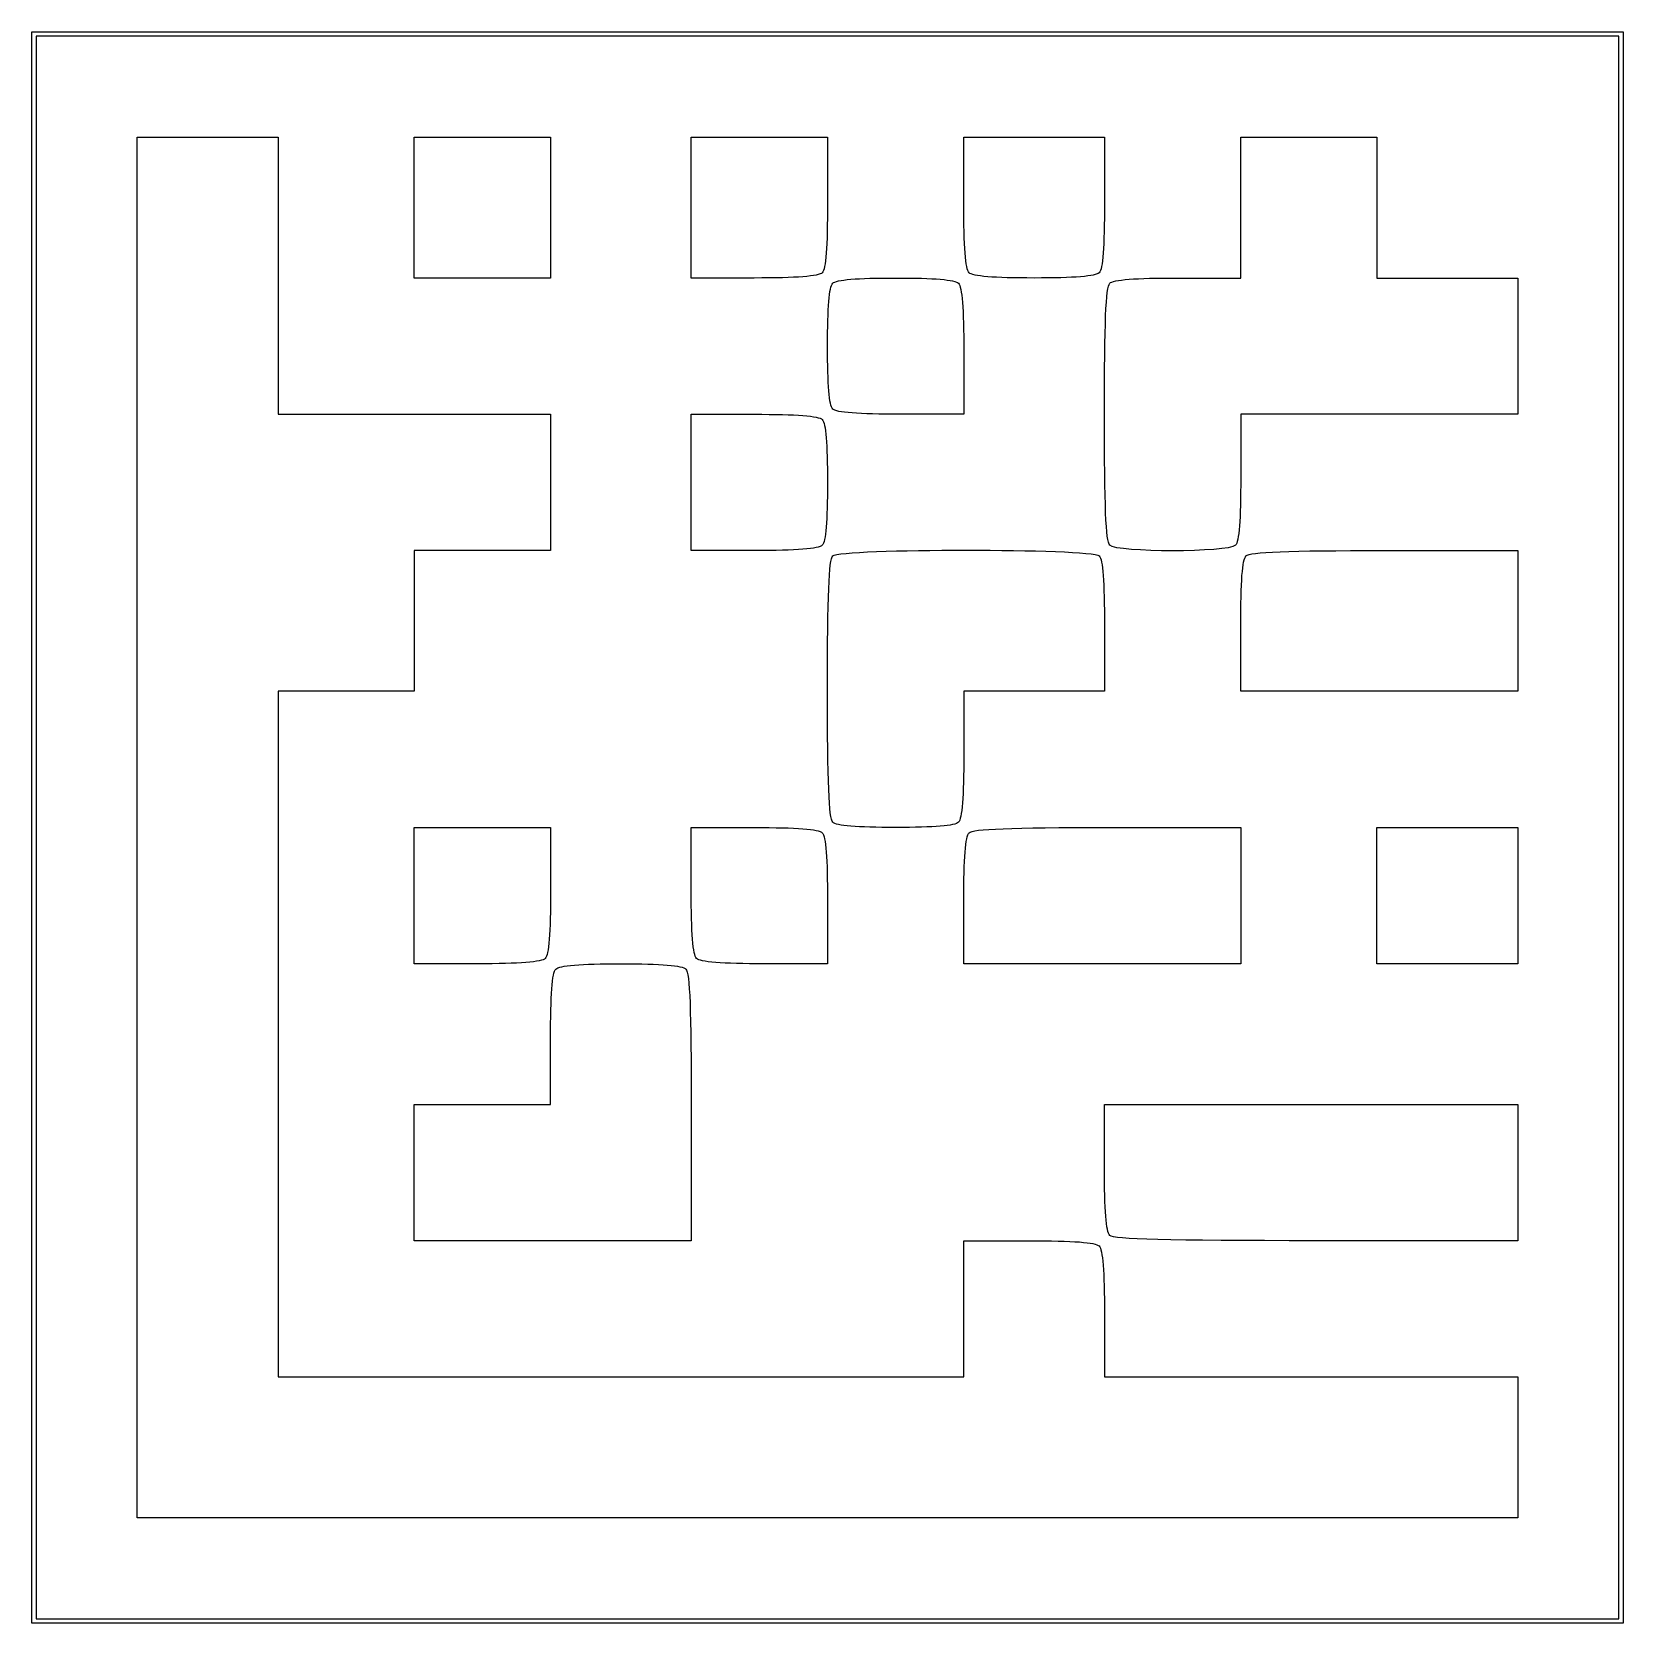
# Model space of a CAD drawing. Extents: x 0 to 128, y 0 to 128.
import ezdxf

# ---------------------------------------------------------------- set-up
doc = ezdxf.new("R2010")
doc.units = 0
doc.layers.get('0').update_dxf_attribs({"linetype": 'CONTINUOUS'})

msp = doc.modelspace()

# ---------------------------------------------------------------- linework, layer by layer
at = {"color": 7}
for p, q in [((0, 63.852777), (0, 127.705555)), ((0, 127.705555), (63.852777, 127.705555)), ((63.852777, 127.705555), (127.705555, 127.705555)), ((127.705555, 127.705555), (127.705555, 63.852777)), ((63.852777, 127.352777), (0.352777, 127.352777)), ((0.352777, 127.352777), (0.352777, 63.852777)), ((127.352777, 127.352777), (63.852777, 127.352777)), ((127.352777, 63.852777), (127.352777, 127.352777)), ((8.466666, 63.852777), (8.466666, 119.238889)), ((8.466666, 119.238889), (14.111111, 119.238889)), ((14.111111, 119.238889), (19.755555, 119.238889)), ((19.755555, 119.238889), (19.755555, 108.126389)), ((30.691666, 113.594445), (30.691666, 119.238889)), ((30.691666, 119.238889), (36.159723, 119.238889)), ((36.159723, 119.238889), (41.627777, 119.238889)), ((41.627777, 119.238889), (41.627777, 113.594445)), ((52.916666, 113.594445), (52.916666, 119.238889)), ((52.916666, 119.238889), (58.384723, 119.238889)), ((58.384723, 119.238889), (63.852777, 119.238889)), ((63.852777, 119.238889), (63.852777, 114.017777)), ((74.788889, 114.017777), (74.788889, 119.238889)), ((74.788889, 119.238889), (80.433334, 119.238889)), ((80.433334, 119.238889), (86.077777, 119.238889)), ((86.077777, 119.238889), (86.077777, 114.017777)), ((97.013889, 113.594445), (97.013889, 119.238889)), ((97.013889, 119.238889), (102.481945, 119.238889)), ((102.481945, 119.238889), (107.95, 119.238889)), ((107.95, 119.238889), (107.95, 113.594445)), ((30.691666, 107.95), (30.691666, 113.594445)), ((30.691666, 113.594445), (30.691666, 113.594445)), ((41.627777, 113.594445), (41.627777, 107.95)), ((52.916666, 107.95), (52.916666, 113.594445)), ((52.916666, 113.594445), (52.916666, 113.594445)), ((97.013889, 107.95), (97.013889, 113.594445)), ((107.95, 113.594445), (107.95, 107.95)), ((19.755555, 108.126389), (19.755555, 97.013889)), ((36.159723, 107.95), (30.691666, 107.95)), ((41.627777, 107.95), (36.159723, 107.95)), ((57.961389, 107.95), (52.916666, 107.95)), ((75.212223, 108.373334), (75.212223, 108.373334)), ((91.969166, 107.95), (97.013889, 107.95)), ((107.95, 107.95), (113.594445, 107.95)), ((113.594445, 107.95), (119.238889, 107.95)), ((119.238889, 107.95), (119.238889, 102.481945)), ((119.238889, 102.481945), (119.238889, 97.013889)), ((74.788889, 102.058611), (74.788889, 97.013889)), ((64.276111, 97.437222), (64.276111, 97.437222)), ((19.755555, 97.013889), (30.691666, 97.013889)), ((30.691666, 97.013889), (41.627777, 97.013889)), ((41.627777, 97.013889), (41.627777, 91.545834)), ((52.916666, 91.545834), (52.916666, 97.013889)), ((52.916666, 97.013889), (57.961389, 97.013889)), ((74.788889, 97.013889), (69.744166, 97.013889)), ((108.126389, 97.013889), (97.013889, 97.013889)), ((97.013889, 97.013889), (97.013889, 91.969166)), ((119.238889, 97.013889), (108.126389, 97.013889)), ((41.627777, 91.545834), (41.627777, 86.077777)), ((52.916666, 86.077777), (52.916666, 91.545834)), ((52.916666, 91.545834), (52.916666, 91.545834)), ((36.159723, 86.077777), (30.691666, 86.077777)), ((30.691666, 86.077777), (30.691666, 80.433334)), ((41.627777, 86.077777), (36.159723, 86.077777)), ((57.961389, 86.077777), (52.916666, 86.077777)), ((86.501111, 86.501111), (86.501111, 86.501111)), ((108.549723, 86.077777), (119.238889, 86.077777)), ((119.238889, 86.077777), (119.238889, 80.433334)), ((30.691666, 80.433334), (30.691666, 74.788889)), ((86.077777, 80.01), (86.077777, 74.788889)), ((97.013889, 74.788889), (97.013889, 80.01)), ((97.013889, 80.01), (97.013889, 80.01)), ((119.238889, 80.433334), (119.238889, 74.788889)), ((25.223611, 74.788889), (19.755555, 74.788889)), ((19.755555, 74.788889), (19.755555, 47.272222)), ((30.691666, 74.788889), (25.223611, 74.788889)), ((80.433334, 74.788889), (74.788889, 74.788889)), ((74.788889, 74.788889), (74.788889, 69.744166)), ((86.077777, 74.788889), (80.433334, 74.788889)), ((108.126389, 74.788889), (97.013889, 74.788889)), ((119.238889, 74.788889), (108.126389, 74.788889)), ((64.276111, 64.276111), (64.276111, 64.276111)), ((0, 0), (0, 63.852777)), ((0, 63.852777), (0, 63.852777)), ((0.352777, 63.852777), (0.352777, 0.352777)), ((8.466666, 8.466666), (8.466666, 63.852777)), ((8.466666, 63.852777), (8.466666, 63.852777)), ((30.691666, 58.384722), (30.691666, 63.852777)), ((30.691666, 63.852777), (36.159723, 63.852777)), ((36.159723, 63.852777), (41.627777, 63.852777)), ((41.627777, 63.852777), (41.627777, 58.808055)), ((52.916666, 58.808055), (52.916666, 63.852777)), ((52.916666, 63.852777), (57.961389, 63.852777)), ((86.324723, 63.852777), (97.013889, 63.852777)), ((97.013889, 63.852777), (97.013889, 58.384722)), ((107.95, 58.384722), (107.95, 63.852777)), ((107.95, 63.852777), (113.594445, 63.852777)), ((113.594445, 63.852777), (119.238889, 63.852777)), ((119.238889, 63.852777), (119.238889, 58.384722)), ((127.352777, 0.352777), (127.352777, 63.852777)), ((127.352777, 63.852777), (127.352777, 63.852777)), ((127.705555, 63.852777), (127.705555, 0)), ((30.691666, 52.916666), (30.691666, 58.384722)), ((30.691666, 58.384722), (30.691666, 58.384722)), ((63.852777, 57.961389), (63.852777, 52.916666)), ((74.788889, 52.916666), (74.788889, 57.961389)), ((74.788889, 57.961389), (74.788889, 57.961389)), ((97.013889, 58.384722), (97.013889, 52.916666)), ((107.95, 52.916666), (107.95, 58.384722)), ((107.95, 58.384722), (107.95, 58.384722)), ((119.238889, 58.384722), (119.238889, 52.916666)), ((35.736389, 52.916666), (30.691666, 52.916666)), ((53.34, 53.34), (53.34, 53.34)), ((63.852777, 52.916666), (58.808055, 52.916666)), ((85.901389, 52.916666), (74.788889, 52.916666)), ((97.013889, 52.916666), (85.901389, 52.916666)), ((113.594445, 52.916666), (107.95, 52.916666)), ((119.238889, 52.916666), (113.594445, 52.916666)), ((19.755555, 47.272222), (19.755555, 19.755555)), ((41.627777, 41.627777), (41.627777, 46.848889)), ((30.691666, 36.159722), (30.691666, 41.627777)), ((30.691666, 41.627777), (36.159723, 41.627777)), ((36.159723, 41.627777), (41.627777, 41.627777)), ((52.916666, 41.380834), (52.916666, 30.691666)), ((86.077777, 36.583055), (86.077777, 41.627777)), ((86.077777, 41.627777), (102.658334, 41.627777)), ((102.658334, 41.627777), (119.238889, 41.627777)), ((119.238889, 41.627777), (119.238889, 36.159722)), ((30.691666, 30.691666), (30.691666, 36.159722)), ((30.691666, 36.159722), (30.691666, 36.159722)), ((119.238889, 36.159722), (119.238889, 30.691666)), ((41.804166, 30.691666), (30.691666, 30.691666)), ((52.916666, 30.691666), (41.804166, 30.691666)), ((74.788889, 25.223611), (74.788889, 30.691666)), ((74.788889, 30.691666), (80.01, 30.691666)), ((86.501111, 31.115), (86.501111, 31.115)), ((119.238889, 30.691666), (103.081666, 30.691666)), ((74.788889, 19.755555), (74.788889, 25.223611)), ((86.077777, 24.800277), (86.077777, 19.755555)), ((19.755555, 19.755555), (47.272223, 19.755555)), ((47.272223, 19.755555), (74.788889, 19.755555)), ((86.077777, 19.755555), (102.658334, 19.755555)), ((102.658334, 19.755555), (119.238889, 19.755555)), ((119.238889, 19.755555), (119.238889, 14.111111)), ((119.238889, 14.111111), (119.238889, 8.466666)), ((63.852777, 8.466666), (8.466666, 8.466666)), ((119.238889, 8.466666), (63.852777, 8.466666)), ((63.852777, 0), (0, 0)), ((0.352777, 0.352777), (63.852777, 0.352777)), ((63.852777, 0.352777), (127.352777, 0.352777)), ((127.705555, 0), (63.852777, 0))]:
    msp.add_line(p, q, dxfattribs=at)
for points in [[(63.852777, 114.017777), (63.852777, 110.427284), (63.720567, 108.664454), (63.429445, 108.373334)], [(75.212223, 108.373334), (74.9211, 108.664454), (74.788889, 110.427284), (74.788889, 114.017777)], [(86.077777, 114.017777), (86.077777, 110.427284), (85.945567, 108.664454), (85.654445, 108.373334)], [(63.429445, 108.373334), (63.139655, 108.083546), (61.414691, 107.95), (57.961389, 107.95)], [(63.852777, 102.481945), (63.852777, 105.605987), (63.989937, 107.240495), (64.276111, 107.526666)], [(64.276111, 107.526666), (64.562285, 107.812839), (66.196789, 107.95), (69.320834, 107.95)], [(69.320834, 107.95), (72.444878, 107.95), (74.079383, 107.812839), (74.365555, 107.526666)], [(74.365555, 107.526666), (74.655345, 107.236879), (74.788889, 105.511914), (74.788889, 102.058611)], [(80.433334, 107.95), (77.1721, 107.95), (75.49998, 108.085578), (75.212223, 108.373334)], [(85.654445, 108.373334), (85.366688, 108.085578), (83.694566, 107.95), (80.433334, 107.95)], [(86.077777, 97.013889), (86.077777, 104.390864), (86.191588, 107.217144), (86.501111, 107.526666)], [(86.501111, 107.526666), (86.7909, 107.816454), (88.515864, 107.95), (91.969166, 107.95)], [(64.276111, 97.437222), (63.989937, 97.723394), (63.852777, 99.357901), (63.852777, 102.481945)], [(69.744166, 97.013889), (66.290864, 97.013889), (64.5659, 97.147435), (64.276111, 97.437222)], [(57.961389, 97.013889), (61.414691, 97.013889), (63.139655, 96.880342), (63.429445, 96.590555)], [(63.429445, 96.590555), (63.715617, 96.304384), (63.852777, 94.669876), (63.852777, 91.545834)], [(86.501111, 86.501111), (86.191588, 86.810635), (86.077777, 89.636914), (86.077777, 97.013889)], [(97.013889, 91.969166), (97.013889, 88.515864), (96.880345, 86.7909), (96.590555, 86.501111)], [(63.852777, 91.545834), (63.852777, 88.421789), (63.715617, 86.787285), (63.429445, 86.501111)], [(63.429445, 86.501111), (63.139655, 86.211321), (61.414691, 86.077777), (57.961389, 86.077777)], [(63.852777, 74.965277), (63.852777, 82.479445), (63.966249, 85.344582), (64.276111, 85.654445)], [(64.276111, 85.654445), (64.880568, 86.258901), (85.049987, 86.258901), (85.654445, 85.654445)], [(85.654445, 85.654445), (85.945567, 85.363321), (86.077777, 83.600495), (86.077777, 80.01)], [(96.590555, 86.501111), (96.002806, 85.913362), (87.08886, 85.913362), (86.501111, 86.501111)], [(97.013889, 80.01), (97.013889, 83.600495), (97.1461, 85.363321), (97.437223, 85.654445)], [(97.437223, 85.654445), (97.747854, 85.965076), (100.706298, 86.077777), (108.549723, 86.077777)], [(64.276111, 64.276111), (63.966249, 64.585974), (63.852777, 67.451111), (63.852777, 74.965277)], [(74.788889, 69.744166), (74.788889, 66.290864), (74.655345, 64.5659), (74.365555, 64.276111)], [(69.320834, 63.852777), (66.196789, 63.852777), (64.562285, 63.989937), (64.276111, 64.276111)], [(74.365555, 64.276111), (74.079383, 63.989937), (72.444878, 63.852777), (69.320834, 63.852777)], [(57.961389, 63.852777), (61.414691, 63.852777), (63.139655, 63.719234), (63.429445, 63.429445)], [(63.429445, 63.429445), (63.719234, 63.139655), (63.852777, 61.414691), (63.852777, 57.961389)], [(74.788889, 57.961389), (74.788889, 61.414691), (74.922432, 63.139655), (75.212223, 63.429445)], [(75.212223, 63.429445), (75.522854, 63.740076), (78.481298, 63.852777), (86.324723, 63.852777)], [(41.627777, 58.808055), (41.627777, 55.354752), (41.494234, 53.629789), (41.204445, 53.34)], [(53.34, 53.34), (53.050211, 53.629789), (52.916666, 55.354752), (52.916666, 58.808055)], [(41.204445, 53.34), (40.914655, 53.050211), (39.189691, 52.916666), (35.736389, 52.916666)], [(41.627777, 46.848889), (41.627777, 50.439384), (41.759989, 52.20221), (42.051111, 52.493334)], [(42.051111, 52.493334), (42.338869, 52.781091), (44.010989, 52.916666), (47.272223, 52.916666)], [(47.272223, 52.916666), (50.533455, 52.916666), (52.205576, 52.781091), (52.493334, 52.493334)], [(52.493334, 52.493334), (52.803965, 52.182703), (52.916666, 49.224258), (52.916666, 41.380834)], [(58.808055, 52.916666), (55.354753, 52.916666), (53.629789, 53.050211), (53.34, 53.34)], [(86.501111, 31.115), (86.211321, 31.404789), (86.077777, 33.129752), (86.077777, 36.583055)], [(80.01, 30.691666), (83.600495, 30.691666), (85.363321, 30.559456), (85.654445, 30.268334)], [(103.081666, 30.691666), (90.985309, 30.691666), (86.818046, 30.798065), (86.501111, 31.115)], [(85.654445, 30.268334), (85.944234, 29.978544), (86.077777, 28.253581), (86.077777, 24.800277)]]:
    msp.add_open_spline(points, degree=3, dxfattribs=at)

doc.saveas('drawing.dxf')
